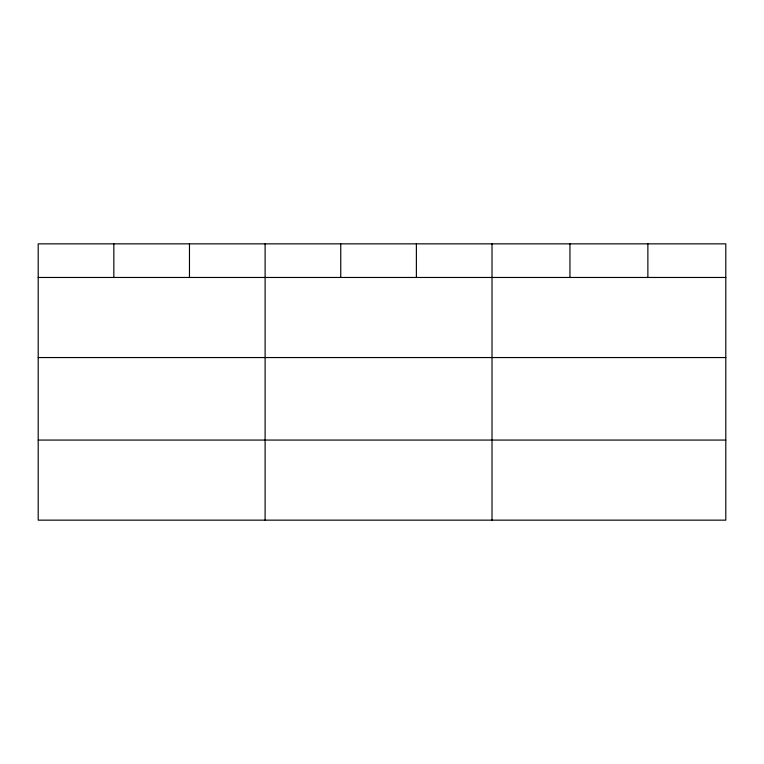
<?xml version="1.0" encoding="UTF-8"?>
<svg xmlns="http://www.w3.org/2000/svg" width="764" height="764" viewBox="0 0 764 764"><rect width="100%" height="100%" fill="white"/><g stroke="black" fill="none" stroke-linecap="round" stroke-linejoin="round"><path stroke-width="1.15" d="M725.8 357.552L725.8 243.85L38.2 243.85L38.2 520.15L725.8 520.15L725.8 357.552L38.2 357.552M38.2 277.466L725.8 277.466M38.2 440.064L725.8 440.064M647.872 243.85L647.872 277.466M569.944 243.85L569.944 277.466M492.016 243.85L492.016 520.15M416.38 243.85L416.38 277.466M340.744 243.85L340.744 277.466M265.108 243.85L265.108 520.15M189.472 243.85L189.472 277.466M113.836 243.85L113.836 277.466"/></g></svg>
